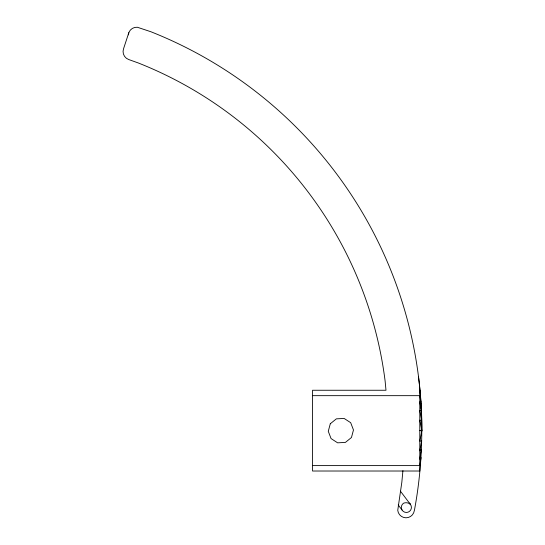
<?xml version="1.0" encoding="UTF-8"?>
<svg xmlns="http://www.w3.org/2000/svg" width="545" height="545" viewBox="0 0 545 545"><rect width="100%" height="100%" fill="white"/><g stroke="black" fill="none" stroke-linecap="round" stroke-linejoin="round"><path stroke-width="0.82" d="M402.925 470.655L401.829 482.298L397.748 510.324A8.338 8.338 0 0 0 413.662 512.845L414.438 510.229C422.613 466.309 423.942 421.203 418.526 376.861M312.544 465.607L419.793 465.607L421.067 457.575L419.793 459.19L421.326 449.332L419.793 450.824L421.585 441.089L419.793 441.089L421.912 430.639L419.793 420.188L421.585 420.188L419.793 410.446L421.278 410.446L419.793 402.081L420.91 402.081L419.793 395.663M128.804 32.734L123.558 48.73A8.413 8.413 0 0 0 128.62 59.494L138.41 63.016A395.384 395.384 0 0 1 385.124 381.084L385.989 390.254L312.544 390.254L312.544 471.016L419.793 471.016L419.793 390.254M419.793 465.607L420.427 464.299M312.544 395.663L420.304 395.663M419.793 430.639L421.912 430.639A429.051 429.051 0 0 0 150.802 31.712L137.354 27.25A8.338 8.338 0 0 0 128.341 34.866M419.793 402.081L421.067 403.695M400.425 491.161L410.276 504.227A5.048 5.048 0 0 1 409.411 511.442A5.048 5.048 0 0 1 402.23 510.304A5.048 5.048 0 0 1 403.634 503.171A6.731 6.731 0 0 1 410.276 504.227L409.615 503.049M398.238 504.97L402.026 509.997M330.29 423.765L328.274 431.299L331.067 438.575L337.607 442.826L345.394 442.417L351.457 437.512L353.473 429.978L350.68 422.695L344.14 418.444L336.354 418.853L330.29 423.765"/></g></svg>
